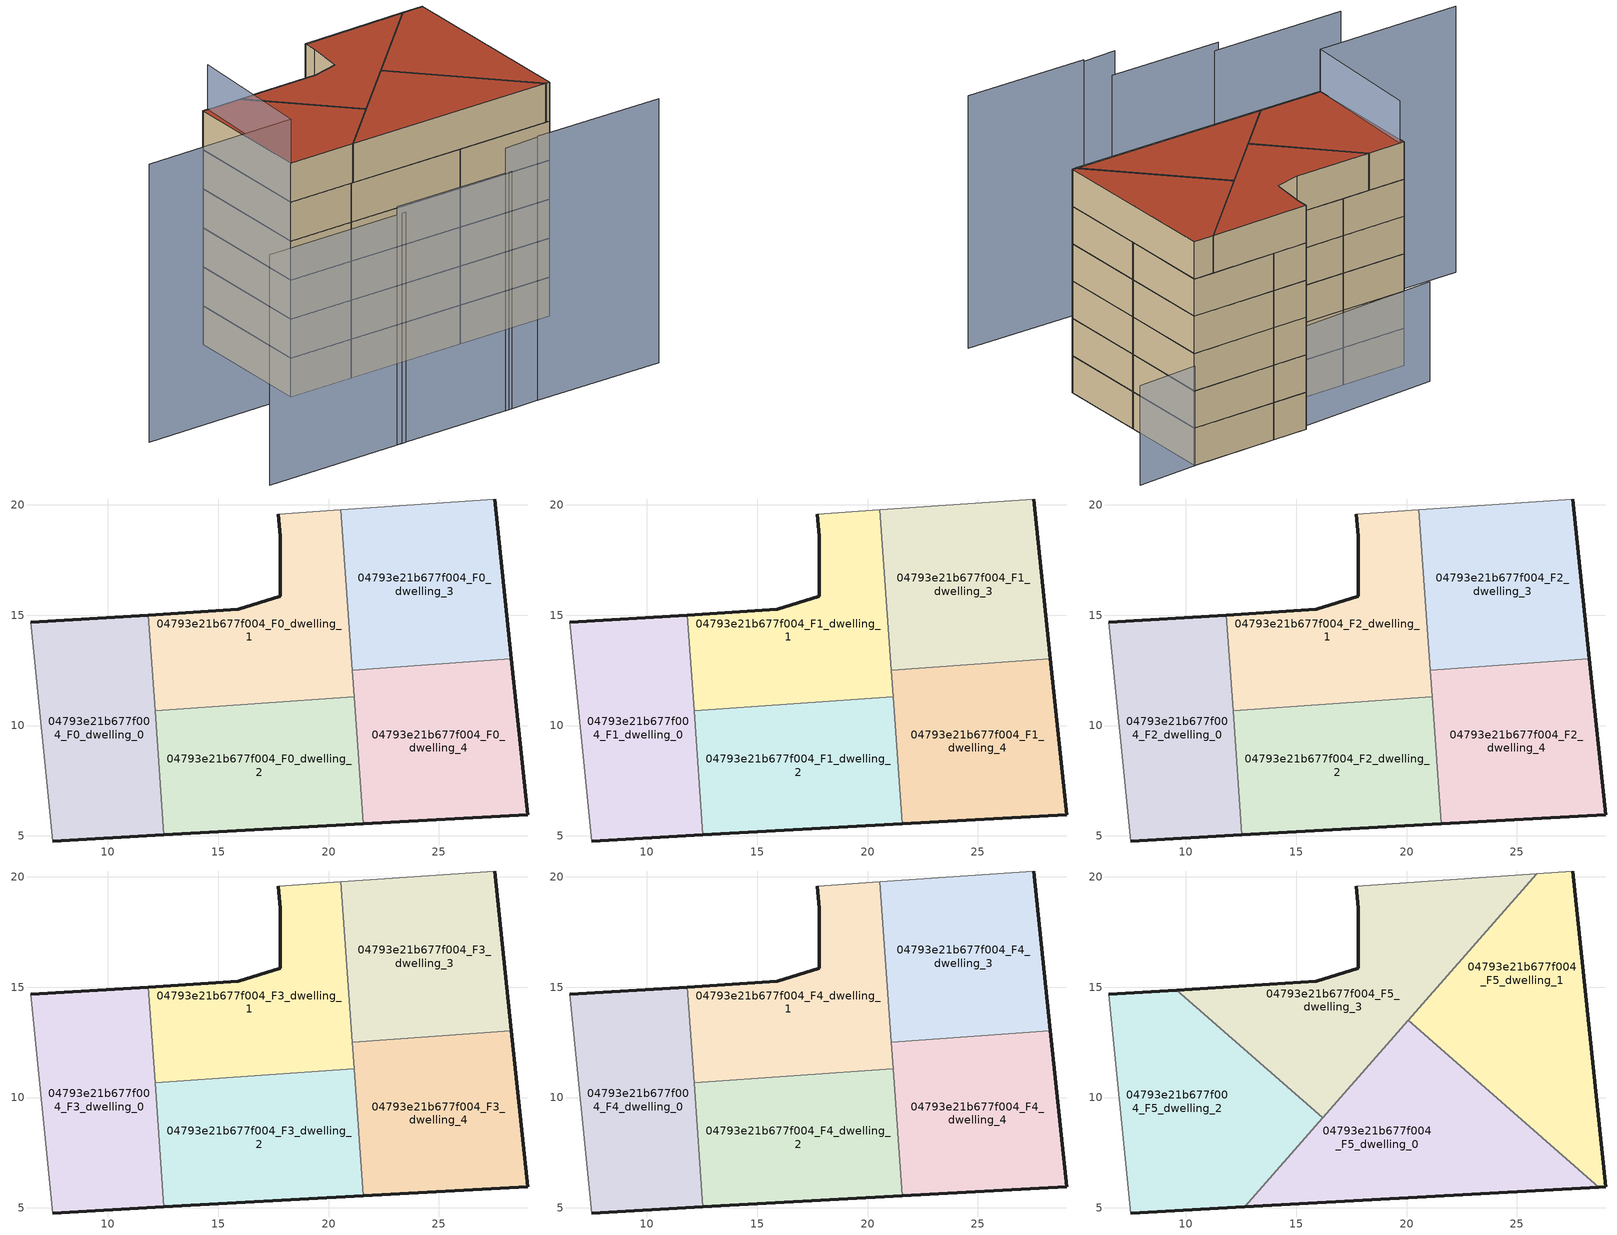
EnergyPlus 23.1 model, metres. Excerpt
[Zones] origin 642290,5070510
04793e21b677f004_F0_dwelling_0
 floor ground (EU_floor_Construction): 12.54,5.04 11.83,15.01 6.51,14.67 7.51,4.77 z0
 wall outside (EU_wall_Construction): 12.54,5.04 7.51,4.77 / 6.51,14.67 11.83,15.01 z0:3
 wall adiabatic (EU_wall_Construction): 7.51,4.77 6.51,14.67 z0:3
 wall to 04793e21b677f004_F0_dwelling_2 (EU_wall_Construction): 12.14,10.67 12.54,5.04 z0:3
 wall to 04793e21b677f004_F0_dwelling_1 (EU_wall_Construction): 11.83,15.01 12.14,10.67 z0:3
04793e21b677f004_F0_dwelling_1
 floor ground (EU_floor_Construction): 21.17,11.32 20.56,19.78 17.72,19.57 17.82,18.57 17.82,15.87 15.92,15.27 11.83,15.01 12.14,10.67 z0
 wall outside (EU_wall_Construction): 11.83,15.01 15.92,15.27 17.82,15.87 17.82,18.57 17.72,19.57 z0:3
 wall adiabatic (EU_wall_Construction): 17.72,19.57 20.56,19.78 z0:3
 wall to 04793e21b677f004_F0_dwelling_2 (EU_wall_Construction): 21.17,11.32 12.14,10.67 z0:3
 wall to 04793e21b677f004_F0_dwelling_3 (EU_wall_Construction): 20.56,19.78 21.08,12.51 z0:3
 wall to 04793e21b677f004_F0_dwelling_4 (EU_wall_Construction): 21.08,12.51 21.16,11.32 z0:3
04793e21b677f004_F0_dwelling_2
 floor ground (EU_floor_Construction): 21.58,5.55 21.17,11.32 12.14,10.67 12.54,5.04 z0
 wall outside (EU_wall_Construction): 21.58,5.55 12.54,5.04 z0:3
 wall to 04793e21b677f004_F0_dwelling_4 (EU_wall_Construction): 21.17,11.32 21.58,5.55 z0:3
04793e21b677f004_F0_dwelling_3
 floor ground (EU_floor_Construction): 28.28,13.03 27.53,20.27 20.56,19.78 21.08,12.51 z0
 wall outside (EU_wall_Construction): 27.53,20.27 28.28,13.03 z0:3
 wall to 04793e21b677f004_F0_dwelling_4 (EU_wall_Construction): 28.28,13.03 21.08,12.51 z0:3
 wall adiabatic (EU_wall_Construction): 20.56,19.78 27.53,20.27 z0:3
04793e21b677f004_F0_dwelling_4
 floor ground (EU_floor_Construction): 29.02,5.96 28.28,13.03 21.08,12.51 21.58,5.55 z0
 wall outside (EU_wall_Construction): 28.28,13.03 29.02,5.96 21.58,5.55 z0:3
04793e21b677f004_F1_dwelling_0
 floor to 04793e21b677f004_F0_dwelling_0 (EU_floor_Construction): 12.54,5.04 11.83,15.01 6.51,14.67 7.51,4.77 z3
 wall outside (EU_wall_Construction): 12.54,5.04 7.51,4.77 / 6.51,14.67 11.83,15.01 z3:6
 wall adiabatic (EU_wall_Construction): 7.51,4.77 6.51,14.67 z3:6
 wall to 04793e21b677f004_F1_dwelling_2 (EU_wall_Construction): 12.14,10.67 12.54,5.04 z3:6
 wall to 04793e21b677f004_F1_dwelling_1 (EU_wall_Construction): 11.83,15.01 12.14,10.67 z3:6
04793e21b677f004_F1_dwelling_1
 floor to 04793e21b677f004_F0_dwelling_1 (EU_floor_Construction): 21.17,11.32 20.56,19.78 17.72,19.57 17.82,18.57 17.82,15.87 15.92,15.27 11.83,15.01 12.14,10.67 z3
 wall outside (EU_wall_Construction): 11.83,15.01 15.92,15.27 17.82,15.87 17.82,18.57 17.72,19.57 z3:6
 wall adiabatic (EU_wall_Construction): 17.72,19.57 20.56,19.78 z3:6
 wall to 04793e21b677f004_F1_dwelling_2 (EU_wall_Construction): 21.17,11.32 12.14,10.67 z3:6
 wall to 04793e21b677f004_F1_dwelling_3 (EU_wall_Construction): 20.56,19.78 21.08,12.51 z3:6
 wall to 04793e21b677f004_F1_dwelling_4 (EU_wall_Construction): 21.08,12.51 21.16,11.32 z3:6
04793e21b677f004_F1_dwelling_2
 floor to 04793e21b677f004_F0_dwelling_2 (EU_floor_Construction): 21.58,5.55 21.17,11.32 12.14,10.67 12.54,5.04 z3
 wall outside (EU_wall_Construction): 21.58,5.55 12.54,5.04 z3:6
 wall to 04793e21b677f004_F1_dwelling_4 (EU_wall_Construction): 21.17,11.32 21.58,5.55 z3:6
04793e21b677f004_F1_dwelling_3
 floor to 04793e21b677f004_F0_dwelling_3 (EU_floor_Construction): 28.28,13.03 27.53,20.27 20.56,19.78 21.08,12.51 z3
 wall outside (EU_wall_Construction): 27.53,20.27 28.28,13.03 z3:6
 wall to 04793e21b677f004_F1_dwelling_4 (EU_wall_Construction): 28.28,13.03 21.08,12.51 z3:6
 wall adiabatic (EU_wall_Construction): 20.56,19.78 27.53,20.27 z3:6
04793e21b677f004_F1_dwelling_4
 floor to 04793e21b677f004_F0_dwelling_4 (EU_floor_Construction): 29.02,5.96 28.28,13.03 21.08,12.51 21.58,5.55 z3
 wall outside (EU_wall_Construction): 28.28,13.03 29.02,5.96 21.58,5.55 z3:6
04793e21b677f004_F2_dwelling_0
 floor to 04793e21b677f004_F1_dwelling_0 (EU_floor_Construction): 12.54,5.04 11.83,15.01 6.51,14.67 7.51,4.77 z6
 wall outside (EU_wall_Construction): 12.54,5.04 7.51,4.77 / 6.51,14.67 11.83,15.01 z6:9
 wall adiabatic (EU_wall_Construction): 7.51,4.77 6.51,14.67 z6:9
 wall to 04793e21b677f004_F2_dwelling_2 (EU_wall_Construction): 12.14,10.67 12.54,5.04 z6:9
 wall to 04793e21b677f004_F2_dwelling_1 (EU_wall_Construction): 11.83,15.01 12.14,10.67 z6:9
04793e21b677f004_F2_dwelling_1
 floor to 04793e21b677f004_F1_dwelling_1 (EU_floor_Construction): 21.17,11.32 20.56,19.78 17.72,19.57 17.82,18.57 17.82,15.87 15.92,15.27 11.83,15.01 12.14,10.67 z6
 wall outside (EU_wall_Construction): 11.83,15.01 15.92,15.27 17.82,15.87 17.82,18.57 17.72,19.57 z6:9
 wall adiabatic (EU_wall_Construction): 17.72,19.57 20.56,19.78 z6:9
 wall to 04793e21b677f004_F2_dwelling_2 (EU_wall_Construction): 21.17,11.32 12.14,10.67 z6:9
 wall to 04793e21b677f004_F2_dwelling_3 (EU_wall_Construction): 20.56,19.78 21.08,12.51 z6:9
 wall to 04793e21b677f004_F2_dwelling_4 (EU_wall_Construction): 21.08,12.51 21.16,11.32 z6:9
04793e21b677f004_F2_dwelling_2
 floor to 04793e21b677f004_F1_dwelling_2 (EU_floor_Construction): 21.58,5.55 21.17,11.32 12.14,10.67 12.54,5.04 z6
 wall outside (EU_wall_Construction): 21.58,5.55 12.54,5.04 z6:9
 wall to 04793e21b677f004_F2_dwelling_4 (EU_wall_Construction): 21.17,11.32 21.58,5.55 z6:9
04793e21b677f004_F2_dwelling_3
 floor to 04793e21b677f004_F1_dwelling_3 (EU_floor_Construction): 28.28,13.03 27.53,20.27 20.56,19.78 21.08,12.51 z6
 wall outside (EU_wall_Construction): 27.53,20.27 28.28,13.03 z6:9
 wall to 04793e21b677f004_F2_dwelling_4 (EU_wall_Construction): 28.28,13.03 21.08,12.51 z6:9
 wall adiabatic (EU_wall_Construction): 20.56,19.78 27.53,20.27 z6:9
04793e21b677f004_F2_dwelling_4
 floor to 04793e21b677f004_F1_dwelling_4 (EU_floor_Construction): 29.02,5.96 28.28,13.03 21.08,12.51 21.58,5.55 z6
 wall outside (EU_wall_Construction): 28.28,13.03 29.02,5.96 21.58,5.55 z6:9
04793e21b677f004_F3_dwelling_0
 floor to 04793e21b677f004_F2_dwelling_0 (EU_floor_Construction): 12.54,5.04 11.83,15.01 6.51,14.67 7.51,4.77 z9
 wall outside (EU_wall_Construction): 12.54,5.04 7.51,4.77 / 6.51,14.67 11.83,15.01 z9:12
 wall adiabatic (EU_wall_Construction): 7.51,4.77 6.51,14.67 z9:12
 wall to 04793e21b677f004_F3_dwelling_2 (EU_wall_Construction): 12.14,10.67 12.54,5.04 z9:12
 wall to 04793e21b677f004_F3_dwelling_1 (EU_wall_Construction): 11.83,15.01 12.14,10.67 z9:12
04793e21b677f004_F3_dwelling_1
 floor to 04793e21b677f004_F2_dwelling_1 (EU_floor_Construction): 21.17,11.32 20.56,19.78 17.72,19.57 17.82,18.57 17.82,15.87 15.92,15.27 11.83,15.01 12.14,10.67 z9
 wall outside (EU_wall_Construction): 11.83,15.01 15.92,15.27 17.82,15.87 17.82,18.57 17.72,19.57 z9:12
 wall adiabatic (EU_wall_Construction): 17.72,19.57 20.56,19.78 z9:12
 wall to 04793e21b677f004_F3_dwelling_2 (EU_wall_Construction): 21.17,11.32 12.14,10.67 z9:12
 wall to 04793e21b677f004_F3_dwelling_3 (EU_wall_Construction): 20.56,19.78 21.08,12.51 z9:12
 wall to 04793e21b677f004_F3_dwelling_4 (EU_wall_Construction): 21.08,12.51 21.16,11.32 z9:12
04793e21b677f004_F3_dwelling_2
 floor to 04793e21b677f004_F2_dwelling_2 (EU_floor_Construction): 21.58,5.55 21.17,11.32 12.14,10.67 12.54,5.04 z9
 wall outside (EU_wall_Construction): 21.58,5.55 12.54,5.04 z9:12
 wall to 04793e21b677f004_F3_dwelling_4 (EU_wall_Construction): 21.17,11.32 21.58,5.55 z9:12
04793e21b677f004_F3_dwelling_3
 floor to 04793e21b677f004_F2_dwelling_3 (EU_floor_Construction): 28.28,13.03 27.53,20.27 20.56,19.78 21.08,12.51 z9
 wall outside (EU_wall_Construction): 27.53,20.27 28.28,13.03 z9:12
 wall to 04793e21b677f004_F3_dwelling_4 (EU_wall_Construction): 28.28,13.03 21.08,12.51 z9:12
 wall adiabatic (EU_wall_Construction): 20.56,19.78 27.53,20.27 z9:12
04793e21b677f004_F3_dwelling_4
 floor to 04793e21b677f004_F2_dwelling_4 (EU_floor_Construction): 29.02,5.96 28.28,13.03 21.08,12.51 21.58,5.55 z9
 wall outside (EU_wall_Construction): 28.28,13.03 29.02,5.96 21.58,5.55 z9:12
04793e21b677f004_F4_dwelling_0
 floor to 04793e21b677f004_F3_dwelling_0 (EU_floor_Construction): 12.54,5.04 11.83,15.01 6.51,14.67 7.51,4.77 z12
 wall outside (EU_wall_Construction): 12.54,5.04 7.51,4.77 / 6.51,14.67 11.83,15.01 z12:15
 wall adiabatic (EU_wall_Construction): 7.51,4.77 6.51,14.67 z12:15
 wall to 04793e21b677f004_F4_dwelling_2 (EU_wall_Construction): 12.14,10.67 12.54,5.04 z12:15
 wall to 04793e21b677f004_F4_dwelling_1 (EU_wall_Construction): 11.83,15.01 12.14,10.67 z12:15
04793e21b677f004_F4_dwelling_1
 floor to 04793e21b677f004_F3_dwelling_1 (EU_floor_Construction): 21.17,11.32 20.56,19.78 17.72,19.57 17.82,18.57 17.82,15.87 15.92,15.27 11.83,15.01 12.14,10.67 z12
 wall outside (EU_wall_Construction): 11.83,15.01 15.92,15.27 17.82,15.87 17.82,18.57 17.72,19.57 z12:15
 wall adiabatic (EU_wall_Construction): 17.72,19.57 20.56,19.78 z12:15
 wall to 04793e21b677f004_F4_dwelling_2 (EU_wall_Construction): 21.17,11.32 12.14,10.67 z12:15
 wall to 04793e21b677f004_F4_dwelling_3 (EU_wall_Construction): 20.56,19.78 21.08,12.51 z12:15
 wall to 04793e21b677f004_F4_dwelling_4 (EU_wall_Construction): 21.08,12.51 21.16,11.32 z12:15
04793e21b677f004_F4_dwelling_2
 floor to 04793e21b677f004_F3_dwelling_2 (EU_floor_Construction): 21.58,5.55 21.17,11.32 12.14,10.67 12.54,5.04 z12
 wall outside (EU_wall_Construction): 21.58,5.55 12.54,5.04 z12:15
 wall to 04793e21b677f004_F4_dwelling_4 (EU_wall_Construction): 21.17,11.32 21.58,5.55 z12:15
04793e21b677f004_F4_dwelling_3
 floor to 04793e21b677f004_F3_dwelling_3 (EU_floor_Construction): 28.28,13.03 27.53,20.27 20.56,19.78 21.08,12.51 z12
 wall outside (EU_wall_Construction): 27.53,20.27 28.28,13.03 z12:15
 wall to 04793e21b677f004_F4_dwelling_4 (EU_wall_Construction): 28.28,13.03 21.08,12.51 z12:15
 wall adiabatic (EU_wall_Construction): 20.56,19.78 27.53,20.27 z12:15
04793e21b677f004_F4_dwelling_4
 floor to 04793e21b677f004_F3_dwelling_4 (EU_floor_Construction): 29.02,5.96 28.28,13.03 21.08,12.51 21.58,5.55 z12
 wall outside (EU_wall_Construction): 28.28,13.03 29.02,5.96 21.58,5.55 z12:15
04793e21b677f004_F5_dwelling_0
 floor to 04793e21b677f004_F4_dwelling_2 (EU_floor_Construction): 21.58,5.55 21.17,11.32 17.95,11.09 12.67,5.05 z15
 floor to 04793e21b677f004_F4_dwelling_1 (EU_floor_Construction): 21.17,11.32 21.07,12.65 20.08,13.51 17.95,11.09 z15
 floor to 04793e21b677f004_F4_dwelling_4 (EU_floor_Construction): 28.72,5.94 21.21,12.52 21.08,12.51 21.58,5.55 z15
 wall outside (EU_wall_Construction): 28.72,5.94 12.67,5.05 z15:18
 wall to 04793e21b677f004_F5_dwelling_1 (EU_wall_Construction): 20.08,13.51 28.72,5.94 z15:18
 wall to 04793e21b677f004_F5_dwelling_3 (EU_wall_Construction): 16.19,9.08 20.08,13.51 z15:18
 wall to 04793e21b677f004_F5_dwelling_2 (EU_wall_Construction): 12.67,5.05 16.19,9.08 z15:18
 roof outside (EU_roof_Construction): 28.72,5.94 12.67,5.05 20.08,13.51 z18
04793e21b677f004_F5_dwelling_1
 floor to 04793e21b677f004_F4_dwelling_3 (EU_floor_Construction): 28.28,13.03 27.53,20.27 25.9,20.16 20.94,14.49 21.07,12.65 21.21,12.52 z15
 floor to 04793e21b677f004_F4_dwelling_4 (EU_floor_Construction): 29.02,5.96 28.28,13.03 21.21,12.52 28.72,5.94 z15
 floor to 04793e21b677f004_F4_dwelling_1 (EU_floor_Construction): 21.07,12.65 20.94,14.49 20.08,13.51 z15
 wall outside (EU_wall_Construction): 27.53,20.27 29.02,5.96 28.72,5.94 z15:18
 wall adiabatic (EU_wall_Construction): 25.9,20.16 27.53,20.27 z15:18
 wall to 04793e21b677f004_F5_dwelling_3 (EU_wall_Construction): 20.08,13.51 25.9,20.16 z15:18
 roof outside (EU_roof_Construction): 27.53,20.27 29.02,5.96 28.72,5.94 20.08,13.51 25.9,20.16 z18
04793e21b677f004_F5_dwelling_2
 floor to 04793e21b677f004_F4_dwelling_0 (EU_floor_Construction): 12.54,5.05 11.99,12.76 9.59,14.87 6.51,14.67 7.51,4.77 z15
 floor to 04793e21b677f004_F4_dwelling_2 (EU_floor_Construction): 12.67,5.05 16.19,9.08 14.21,10.82 12.14,10.67 12.54,5.05 z15
 floor to 04793e21b677f004_F4_dwelling_1 (EU_floor_Construction): 14.21,10.82 11.99,12.76 12.14,10.67 z15
 wall outside (EU_wall_Construction): 6.51,14.67 9.59,14.87 / 12.67,5.05 7.51,4.77 z15:18
 wall to 04793e21b677f004_F5_dwelling_3 (EU_wall_Construction): 9.59,14.87 16.19,9.08 z15:18
 wall adiabatic (EU_wall_Construction): 7.51,4.77 6.51,14.67 z15:18
 roof outside (EU_roof_Construction): 16.19,9.08 12.67,5.05 7.51,4.77 6.51,14.67 9.59,14.87 z18
04793e21b677f004_F5_dwelling_3
 floor to 04793e21b677f004_F4_dwelling_1 (EU_floor_Construction): 17.95,11.09 20.94,14.49 20.56,19.78 17.72,19.57 17.82,18.57 17.82,15.87 15.92,15.27 11.83,15.01 11.99,12.76 14.21,10.82 z15
 floor to 04793e21b677f004_F4_dwelling_0 (EU_floor_Construction): 11.99,12.76 11.83,15.01 9.59,14.87 z15
 floor to 04793e21b677f004_F4_dwelling_3 (EU_floor_Construction): 20.94,14.49 25.9,20.16 20.56,19.78 z15
 floor to 04793e21b677f004_F4_dwelling_2 (EU_floor_Construction): 16.19,9.08 17.95,11.09 14.21,10.82 z15
 wall outside (EU_wall_Construction): 9.59,14.87 15.92,15.27 17.82,15.87 17.82,18.57 17.72,19.57 z15:18
 wall adiabatic (EU_wall_Construction): 17.72,19.57 25.9,20.16 z15:18
 roof outside (EU_roof_Construction): 25.9,20.16 16.19,9.08 9.59,14.87 15.92,15.27 17.82,15.87 17.82,18.57 17.72,19.57 z18
shading: -0.6,-5.74 10.7,-5.1 z0:17.7; 10.01,-5.14 19.5,-4.6 z0:18.3; 19.01,-4.64 21.71,-4.38 z0:20.2; 21.71,-4.44 31.74,-3.91 z0:20.3; 6.9,14.7 7.51,4.77 / 7.51,4.77 -4.29,4.05 z0:21.4; 32.41,20.86 6.24,17.73 z0:8
[Building]
EU S2 Campaign: North Axis=0; Terrain=City; Solar Distribution=FullExterior
[Site:Location]
Lyon-Bron: Latitude=45.75; Longitude=5; Time Zone=1; Elevation=198
[SizingPeriod:WeatherFileDays]
AnnualSizingPeriod: Begin Month=1; Begin Day of Month=1; End Month=12; End Day of Month=31; Day of Week for Start Day=Monday; Use Weather File Daylight Saving Period=No; Use Weather File Rain and Snow Indicators=No
[MATERIAL]
EU_InternalMass_Material: Roughness=MediumRough; Thickness=0.1; Conductivity=1; Density=1800; Specific Heat=900; Thermal Absorptance=0.9; Solar Absorptance=0.7; Visible Absorptance=0.7
[MATERIAL:NOMASS] Roughness=MediumRough; Thermal Absorptance=0.9; Solar Absorptance=0.7; Visible Absorptance=0.7
Name | Thermal Resistance
EU_wall_NoMass | 0.776494
EU_roof_NoMass | 0.486893
EU_floor_NoMass | 0.421597
[CONSTRUCTION]
EU_wall_Construction: EU_wall_NoMass
EU_roof_Construction: EU_roof_NoMass
EU_floor_Construction: EU_floor_NoMass
EU_InternalMass_Construction: EU_InternalMass_Material
[ZONE] Type=1; Multiplier=1; Ceiling Height=autocalculate; Floor Area=autocalculate; Part of Total Floor Area=Yes
Name | Volume
04793e21b677f004_F0_dwelling_0; 04793e21b677f004_F1_dwelling_0; 04793e21b677f004_F2_dwelling_0; 04793e21b677f004_F3_dwelling_0; 04793e21b677f004_F4_dwelling_0 | 155.098
04793e21b677f004_F5_dwelling_0 | 193.863
04793e21b677f004_F0_dwelling_1; 04793e21b677f004_F1_dwelling_1; 04793e21b677f004_F2_dwelling_1; 04793e21b677f004_F3_dwelling_1; 04793e21b677f004_F4_dwelling_1 | 155.106
04793e21b677f004_F5_dwelling_1 | 193.869
04793e21b677f004_F0_dwelling_2; 04793e21b677f004_F1_dwelling_2; 04793e21b677f004_F2_dwelling_2; 04793e21b677f004_F3_dwelling_2; 04793e21b677f004_F4_dwelling_2 | 155.08
04793e21b677f004_F5_dwelling_2 | 193.867
04793e21b677f004_F0_dwelling_3; 04793e21b677f004_F1_dwelling_3; 04793e21b677f004_F2_dwelling_3; 04793e21b677f004_F3_dwelling_3; 04793e21b677f004_F4_dwelling_3 | 155.084
04793e21b677f004_F5_dwelling_3 | 193.876
04793e21b677f004_F0_dwelling_4; 04793e21b677f004_F1_dwelling_4; 04793e21b677f004_F2_dwelling_4; 04793e21b677f004_F3_dwelling_4; 04793e21b677f004_F4_dwelling_4 | 155.067
[INTERNALMASS] Construction=EU_InternalMass_Construction
Name | Zone or ZoneList | Surface Area
04793e21b677f004_F0_dwelling_0_EU_InternalMass | 04793e21b677f004_F0_dwelling_0 | 51.6996
04793e21b677f004_F0_dwelling_1_EU_InternalMass | 04793e21b677f004_F0_dwelling_1 | 51.7021
04793e21b677f004_F0_dwelling_2_EU_InternalMass | 04793e21b677f004_F0_dwelling_2 | 51.692
04793e21b677f004_F0_dwelling_3_EU_InternalMass | 04793e21b677f004_F0_dwelling_3 | 51.6947
04793e21b677f004_F0_dwelling_4_EU_InternalMass | 04793e21b677f004_F0_dwelling_4 | 51.6899
04793e21b677f004_F1_dwelling_0_EU_InternalMass | 04793e21b677f004_F1_dwelling_0 | 51.6996
04793e21b677f004_F1_dwelling_1_EU_InternalMass | 04793e21b677f004_F1_dwelling_1 | 51.7021
04793e21b677f004_F1_dwelling_2_EU_InternalMass | 04793e21b677f004_F1_dwelling_2 | 51.692
04793e21b677f004_F1_dwelling_3_EU_InternalMass | 04793e21b677f004_F1_dwelling_3 | 51.6947
04793e21b677f004_F1_dwelling_4_EU_InternalMass | 04793e21b677f004_F1_dwelling_4 | 51.6899
04793e21b677f004_F2_dwelling_0_EU_InternalMass | 04793e21b677f004_F2_dwelling_0 | 51.6996
04793e21b677f004_F2_dwelling_1_EU_InternalMass | 04793e21b677f004_F2_dwelling_1 | 51.7021
04793e21b677f004_F2_dwelling_2_EU_InternalMass | 04793e21b677f004_F2_dwelling_2 | 51.692
04793e21b677f004_F2_dwelling_3_EU_InternalMass | 04793e21b677f004_F2_dwelling_3 | 51.6947
04793e21b677f004_F2_dwelling_4_EU_InternalMass | 04793e21b677f004_F2_dwelling_4 | 51.6899
04793e21b677f004_F3_dwelling_0_EU_InternalMass | 04793e21b677f004_F3_dwelling_0 | 51.6996
04793e21b677f004_F3_dwelling_1_EU_InternalMass | 04793e21b677f004_F3_dwelling_1 | 51.7021
04793e21b677f004_F3_dwelling_2_EU_InternalMass | 04793e21b677f004_F3_dwelling_2 | 51.692
04793e21b677f004_F3_dwelling_3_EU_InternalMass | 04793e21b677f004_F3_dwelling_3 | 51.6947
04793e21b677f004_F3_dwelling_4_EU_InternalMass | 04793e21b677f004_F3_dwelling_4 | 51.6899
04793e21b677f004_F4_dwelling_0_EU_InternalMass | 04793e21b677f004_F4_dwelling_0 | 51.6996
04793e21b677f004_F4_dwelling_1_EU_InternalMass | 04793e21b677f004_F4_dwelling_1 | 51.7021
04793e21b677f004_F4_dwelling_2_EU_InternalMass | 04793e21b677f004_F4_dwelling_2 | 51.692
04793e21b677f004_F4_dwelling_3_EU_InternalMass | 04793e21b677f004_F4_dwelling_3 | 51.6947
04793e21b677f004_F4_dwelling_4_EU_InternalMass | 04793e21b677f004_F4_dwelling_4 | 51.6899
04793e21b677f004_F5_dwelling_0_EU_InternalMass | 04793e21b677f004_F5_dwelling_0 | 64.6211
04793e21b677f004_F5_dwelling_1_EU_InternalMass | 04793e21b677f004_F5_dwelling_1 | 64.6233
04793e21b677f004_F5_dwelling_2_EU_InternalMass | 04793e21b677f004_F5_dwelling_2 | 64.6225
04793e21b677f004_F5_dwelling_3_EU_InternalMass | 04793e21b677f004_F5_dwelling_3 | 64.6256
[OTHEREQUIPMENT] Fuel Type=Electricity; Design Level Calculation Method=Watts/Area; Power per Zone Floor Area=1; Fraction Latent=0; Fraction Radiant=0; Fraction Lost=0; Carbon Dioxide Generation Rate=0; EndUse Subcategory=EU_Step8_InternalGains
Name | Zone or ZoneList or Space or SpaceList | Schedule
EU_Step8_InternalGain_04793e21b677f004_F0_dwelling_0_f000 | 04793e21b677f004_F0_dwelling_0 | EU_Step8_GainSchedule_04793e21b677f004_F0_dwelling_0_f000
EU_Step8_InternalGain_04793e21b677f004_F0_dwelling_1_f000 | 04793e21b677f004_F0_dwelling_1 | EU_Step8_GainSchedule_04793e21b677f004_F0_dwelling_1_f000
EU_Step8_InternalGain_04793e21b677f004_F0_dwelling_2_f000 | 04793e21b677f004_F0_dwelling_2 | EU_Step8_GainSchedule_04793e21b677f004_F0_dwelling_2_f000
EU_Step8_InternalGain_04793e21b677f004_F0_dwelling_3_f000 | 04793e21b677f004_F0_dwelling_3 | EU_Step8_GainSchedule_04793e21b677f004_F0_dwelling_3_f000
EU_Step8_InternalGain_04793e21b677f004_F0_dwelling_4_f000 | 04793e21b677f004_F0_dwelling_4 | EU_Step8_GainSchedule_04793e21b677f004_F0_dwelling_4_f000
EU_Step8_InternalGain_04793e21b677f004_F1_dwelling_0_f000 | 04793e21b677f004_F1_dwelling_0 | EU_Step8_GainSchedule_04793e21b677f004_F1_dwelling_0_f000
EU_Step8_InternalGain_04793e21b677f004_F1_dwelling_1_f000 | 04793e21b677f004_F1_dwelling_1 | EU_Step8_GainSchedule_04793e21b677f004_F1_dwelling_1_f000
EU_Step8_InternalGain_04793e21b677f004_F1_dwelling_2_f000 | 04793e21b677f004_F1_dwelling_2 | EU_Step8_GainSchedule_04793e21b677f004_F1_dwelling_2_f000
EU_Step8_InternalGain_04793e21b677f004_F1_dwelling_3_f000 | 04793e21b677f004_F1_dwelling_3 | EU_Step8_GainSchedule_04793e21b677f004_F1_dwelling_3_f000
EU_Step8_InternalGain_04793e21b677f004_F1_dwelling_4_f000 | 04793e21b677f004_F1_dwelling_4 | EU_Step8_GainSchedule_04793e21b677f004_F1_dwelling_4_f000
EU_Step8_InternalGain_04793e21b677f004_F2_dwelling_0_f000 | 04793e21b677f004_F2_dwelling_0 | EU_Step8_GainSchedule_04793e21b677f004_F2_dwelling_0_f000
EU_Step8_InternalGain_04793e21b677f004_F2_dwelling_1_f000 | 04793e21b677f004_F2_dwelling_1 | EU_Step8_GainSchedule_04793e21b677f004_F2_dwelling_1_f000
EU_Step8_InternalGain_04793e21b677f004_F2_dwelling_2_f000 | 04793e21b677f004_F2_dwelling_2 | EU_Step8_GainSchedule_04793e21b677f004_F2_dwelling_2_f000
EU_Step8_InternalGain_04793e21b677f004_F2_dwelling_3_f000 | 04793e21b677f004_F2_dwelling_3 | EU_Step8_GainSchedule_04793e21b677f004_F2_dwelling_3_f000
EU_Step8_InternalGain_04793e21b677f004_F2_dwelling_4_f000 | 04793e21b677f004_F2_dwelling_4 | EU_Step8_GainSchedule_04793e21b677f004_F2_dwelling_4_f000
EU_Step8_InternalGain_04793e21b677f004_F3_dwelling_0_f000 | 04793e21b677f004_F3_dwelling_0 | EU_Step8_GainSchedule_04793e21b677f004_F3_dwelling_0_f000
EU_Step8_InternalGain_04793e21b677f004_F3_dwelling_1_f000 | 04793e21b677f004_F3_dwelling_1 | EU_Step8_GainSchedule_04793e21b677f004_F3_dwelling_1_f000
EU_Step8_InternalGain_04793e21b677f004_F3_dwelling_2_f000 | 04793e21b677f004_F3_dwelling_2 | EU_Step8_GainSchedule_04793e21b677f004_F3_dwelling_2_f000
EU_Step8_InternalGain_04793e21b677f004_F3_dwelling_3_f000 | 04793e21b677f004_F3_dwelling_3 | EU_Step8_GainSchedule_04793e21b677f004_F3_dwelling_3_f000
EU_Step8_InternalGain_04793e21b677f004_F3_dwelling_4_f000 | 04793e21b677f004_F3_dwelling_4 | EU_Step8_GainSchedule_04793e21b677f004_F3_dwelling_4_f000
EU_Step8_InternalGain_04793e21b677f004_F4_dwelling_0_f000 | 04793e21b677f004_F4_dwelling_0 | EU_Step8_GainSchedule_04793e21b677f004_F4_dwelling_0_f000
EU_Step8_InternalGain_04793e21b677f004_F4_dwelling_1_f000 | 04793e21b677f004_F4_dwelling_1 | EU_Step8_GainSchedule_04793e21b677f004_F4_dwelling_1_f000
EU_Step8_InternalGain_04793e21b677f004_F4_dwelling_2_f000 | 04793e21b677f004_F4_dwelling_2 | EU_Step8_GainSchedule_04793e21b677f004_F4_dwelling_2_f000
EU_Step8_InternalGain_04793e21b677f004_F4_dwelling_3_f000 | 04793e21b677f004_F4_dwelling_3 | EU_Step8_GainSchedule_04793e21b677f004_F4_dwelling_3_f000
EU_Step8_InternalGain_04793e21b677f004_F4_dwelling_4_f000 | 04793e21b677f004_F4_dwelling_4 | EU_Step8_GainSchedule_04793e21b677f004_F4_dwelling_4_f000
EU_Step8_InternalGain_04793e21b677f004_F5_dwelling_0_f000 | 04793e21b677f004_F5_dwelling_0 | EU_Step8_GainSchedule_04793e21b677f004_F5_dwelling_0_f000
EU_Step8_InternalGain_04793e21b677f004_F5_dwelling_1_f000 | 04793e21b677f004_F5_dwelling_1 | EU_Step8_GainSchedule_04793e21b677f004_F5_dwelling_1_f000
EU_Step8_InternalGain_04793e21b677f004_F5_dwelling_2_f000 | 04793e21b677f004_F5_dwelling_2 | EU_Step8_GainSchedule_04793e21b677f004_F5_dwelling_2_f000
EU_Step8_InternalGain_04793e21b677f004_F5_dwelling_3_f000 | 04793e21b677f004_F5_dwelling_3 | EU_Step8_GainSchedule_04793e21b677f004_F5_dwelling_3_f000
[ZONEVENTILATION:DESIGNFLOWRATE] Schedule=EU_AlwaysOn; Design Flow Rate Calculation Method=AirChanges/Hour; Air Changes per Hour=0.693814; Ventilation Type=Natural; Fan Pressure Rise=0; Fan Total Efficiency=1; Constant Term Coefficient=1; Temperature Term Coefficient=0; Velocity Term Coefficient=0; Velocity Squared Term Coefficient=0; Minimum Indoor Temperature=-100; Maximum Indoor Temperature=100; Delta Temperature=-100; Minimum Outdoor Temperature=-100; Maximum Outdoor Temperature=100; Maximum Wind Speed=40
Name | Zone or ZoneList or Space or SpaceList
EU_ConstantAir_04793e21b677f004_F0_dwelling_0 | 04793e21b677f004_F0_dwelling_0
EU_ConstantAir_04793e21b677f004_F0_dwelling_1 | 04793e21b677f004_F0_dwelling_1
EU_ConstantAir_04793e21b677f004_F0_dwelling_2 | 04793e21b677f004_F0_dwelling_2
EU_ConstantAir_04793e21b677f004_F0_dwelling_3 | 04793e21b677f004_F0_dwelling_3
EU_ConstantAir_04793e21b677f004_F0_dwelling_4 | 04793e21b677f004_F0_dwelling_4
EU_ConstantAir_04793e21b677f004_F1_dwelling_0 | 04793e21b677f004_F1_dwelling_0
EU_ConstantAir_04793e21b677f004_F1_dwelling_1 | 04793e21b677f004_F1_dwelling_1
EU_ConstantAir_04793e21b677f004_F1_dwelling_2 | 04793e21b677f004_F1_dwelling_2
EU_ConstantAir_04793e21b677f004_F1_dwelling_3 | 04793e21b677f004_F1_dwelling_3
EU_ConstantAir_04793e21b677f004_F1_dwelling_4 | 04793e21b677f004_F1_dwelling_4
EU_ConstantAir_04793e21b677f004_F2_dwelling_0 | 04793e21b677f004_F2_dwelling_0
EU_ConstantAir_04793e21b677f004_F2_dwelling_1 | 04793e21b677f004_F2_dwelling_1
EU_ConstantAir_04793e21b677f004_F2_dwelling_2 | 04793e21b677f004_F2_dwelling_2
EU_ConstantAir_04793e21b677f004_F2_dwelling_3 | 04793e21b677f004_F2_dwelling_3
EU_ConstantAir_04793e21b677f004_F2_dwelling_4 | 04793e21b677f004_F2_dwelling_4
EU_ConstantAir_04793e21b677f004_F3_dwelling_0 | 04793e21b677f004_F3_dwelling_0
EU_ConstantAir_04793e21b677f004_F3_dwelling_1 | 04793e21b677f004_F3_dwelling_1
EU_ConstantAir_04793e21b677f004_F3_dwelling_2 | 04793e21b677f004_F3_dwelling_2
EU_ConstantAir_04793e21b677f004_F3_dwelling_3 | 04793e21b677f004_F3_dwelling_3
EU_ConstantAir_04793e21b677f004_F3_dwelling_4 | 04793e21b677f004_F3_dwelling_4
EU_ConstantAir_04793e21b677f004_F4_dwelling_0 | 04793e21b677f004_F4_dwelling_0
EU_ConstantAir_04793e21b677f004_F4_dwelling_1 | 04793e21b677f004_F4_dwelling_1
EU_ConstantAir_04793e21b677f004_F4_dwelling_2 | 04793e21b677f004_F4_dwelling_2
EU_ConstantAir_04793e21b677f004_F4_dwelling_3 | 04793e21b677f004_F4_dwelling_3
EU_ConstantAir_04793e21b677f004_F4_dwelling_4 | 04793e21b677f004_F4_dwelling_4
EU_ConstantAir_04793e21b677f004_F5_dwelling_0 | 04793e21b677f004_F5_dwelling_0
EU_ConstantAir_04793e21b677f004_F5_dwelling_1 | 04793e21b677f004_F5_dwelling_1
EU_ConstantAir_04793e21b677f004_F5_dwelling_2 | 04793e21b677f004_F5_dwelling_2
EU_ConstantAir_04793e21b677f004_F5_dwelling_3 | 04793e21b677f004_F5_dwelling_3
[HVACTEMPLATE:THERMOSTAT] Constant Heating Setpoint=20; Constant Cooling Setpoint=50
EU_HeatOnly_04793e21b677f004_F0_dwelling_0; EU_HeatOnly_04793e21b677f004_F0_dwelling_1; EU_HeatOnly_04793e21b677f004_F0_dwelling_2; EU_HeatOnly_04793e21b677f004_F0_dwelling_3; EU_HeatOnly_04793e21b677f004_F0_dwelling_4; EU_HeatOnly_04793e21b677f004_F1_dwelling_0; EU_HeatOnly_04793e21b677f004_F1_dwelling_1; EU_HeatOnly_04793e21b677f004_F1_dwelling_2; EU_HeatOnly_04793e21b677f004_F1_dwelling_3; EU_HeatOnly_04793e21b677f004_F1_dwelling_4; EU_HeatOnly_04793e21b677f004_F2_dwelling_0; EU_HeatOnly_04793e21b677f004_F2_dwelling_1; EU_HeatOnly_04793e21b677f004_F2_dwelling_2; EU_HeatOnly_04793e21b677f004_F2_dwelling_3; EU_HeatOnly_04793e21b677f004_F2_dwelling_4; EU_HeatOnly_04793e21b677f004_F3_dwelling_0; EU_HeatOnly_04793e21b677f004_F3_dwelling_1; EU_HeatOnly_04793e21b677f004_F3_dwelling_2; EU_HeatOnly_04793e21b677f004_F3_dwelling_3; EU_HeatOnly_04793e21b677f004_F3_dwelling_4; EU_HeatOnly_04793e21b677f004_F4_dwelling_0; EU_HeatOnly_04793e21b677f004_F4_dwelling_1; EU_HeatOnly_04793e21b677f004_F4_dwelling_2; EU_HeatOnly_04793e21b677f004_F4_dwelling_3; EU_HeatOnly_04793e21b677f004_F4_dwelling_4; EU_HeatOnly_04793e21b677f004_F5_dwelling_0; EU_HeatOnly_04793e21b677f004_F5_dwelling_1; EU_HeatOnly_04793e21b677f004_F5_dwelling_2; EU_HeatOnly_04793e21b677f004_F5_dwelling_3
[HVACTEMPLATE:ZONE:IDEALLOADSAIRSYSTEM] System Availability Schedule=EU_AlwaysOn; Maximum Heating Supply Air Temperature=50; Minimum Cooling Supply Air Temperature=13; Maximum Heating Supply Air Humidity Ratio=0.0156; Minimum Cooling Supply Air Humidity Ratio=0.0077; Heating Limit=NoLimit; Cooling Limit=NoLimit; Heating Availability Schedule=EU_AlwaysOn; Cooling Availability Schedule=EU_CoolingOff; Dehumidification Control Type=ConstantSensibleHeatRatio; Cooling Sensible Heat Ratio=0.7; Dehumidification Setpoint=60; Humidification Control Type=None; Humidification Setpoint=30; Outdoor Air Method=None; Outdoor Air Flow Rate per Person=0.00944; Outdoor Air Flow Rate per Zone Floor Area=0; Outdoor Air Flow Rate per Zone=0; Demand Controlled Ventilation Type=None; Outdoor Air Economizer Type=NoEconomizer; Heat Recovery Type=None; Sensible Heat Recovery Effectiveness=0.7; Latent Heat Recovery Effectiveness=0.65
Name | Template Thermostat
04793e21b677f004_F0_dwelling_0 | EU_HeatOnly_04793e21b677f004_F0_dwelling_0
04793e21b677f004_F0_dwelling_1 | EU_HeatOnly_04793e21b677f004_F0_dwelling_1
04793e21b677f004_F0_dwelling_2 | EU_HeatOnly_04793e21b677f004_F0_dwelling_2
04793e21b677f004_F0_dwelling_3 | EU_HeatOnly_04793e21b677f004_F0_dwelling_3
04793e21b677f004_F0_dwelling_4 | EU_HeatOnly_04793e21b677f004_F0_dwelling_4
04793e21b677f004_F1_dwelling_0 | EU_HeatOnly_04793e21b677f004_F1_dwelling_0
04793e21b677f004_F1_dwelling_1 | EU_HeatOnly_04793e21b677f004_F1_dwelling_1
04793e21b677f004_F1_dwelling_2 | EU_HeatOnly_04793e21b677f004_F1_dwelling_2
04793e21b677f004_F1_dwelling_3 | EU_HeatOnly_04793e21b677f004_F1_dwelling_3
04793e21b677f004_F1_dwelling_4 | EU_HeatOnly_04793e21b677f004_F1_dwelling_4
04793e21b677f004_F2_dwelling_0 | EU_HeatOnly_04793e21b677f004_F2_dwelling_0
04793e21b677f004_F2_dwelling_1 | EU_HeatOnly_04793e21b677f004_F2_dwelling_1
04793e21b677f004_F2_dwelling_2 | EU_HeatOnly_04793e21b677f004_F2_dwelling_2
04793e21b677f004_F2_dwelling_3 | EU_HeatOnly_04793e21b677f004_F2_dwelling_3
04793e21b677f004_F2_dwelling_4 | EU_HeatOnly_04793e21b677f004_F2_dwelling_4
04793e21b677f004_F3_dwelling_0 | EU_HeatOnly_04793e21b677f004_F3_dwelling_0
04793e21b677f004_F3_dwelling_1 | EU_HeatOnly_04793e21b677f004_F3_dwelling_1
04793e21b677f004_F3_dwelling_2 | EU_HeatOnly_04793e21b677f004_F3_dwelling_2
04793e21b677f004_F3_dwelling_3 | EU_HeatOnly_04793e21b677f004_F3_dwelling_3
04793e21b677f004_F3_dwelling_4 | EU_HeatOnly_04793e21b677f004_F3_dwelling_4
04793e21b677f004_F4_dwelling_0 | EU_HeatOnly_04793e21b677f004_F4_dwelling_0
04793e21b677f004_F4_dwelling_1 | EU_HeatOnly_04793e21b677f004_F4_dwelling_1
04793e21b677f004_F4_dwelling_2 | EU_HeatOnly_04793e21b677f004_F4_dwelling_2
04793e21b677f004_F4_dwelling_3 | EU_HeatOnly_04793e21b677f004_F4_dwelling_3
04793e21b677f004_F4_dwelling_4 | EU_HeatOnly_04793e21b677f004_F4_dwelling_4
04793e21b677f004_F5_dwelling_0 | EU_HeatOnly_04793e21b677f004_F5_dwelling_0
04793e21b677f004_F5_dwelling_1 | EU_HeatOnly_04793e21b677f004_F5_dwelling_1
04793e21b677f004_F5_dwelling_2 | EU_HeatOnly_04793e21b677f004_F5_dwelling_2
04793e21b677f004_F5_dwelling_3 | EU_HeatOnly_04793e21b677f004_F5_dwelling_3
[SIZING:ZONE] Zone Cooling Design Supply Air Temperature Input Method=SupplyAirTemperature; Zone Cooling Design Supply Air Temperature=13; Zone Heating Design Supply Air Temperature Input Method=SupplyAirTemperature; Zone Heating Design Supply Air Temperature=50; Zone Cooling Design Supply Air Humidity Ratio=0.008; Zone Heating Design Supply Air Humidity Ratio=0.008; Cooling Design Air Flow Method=DesignDay; Cooling Design Air Flow Rate=0; Cooling Minimum Air Flow per Zone Floor Area=0.000762; Cooling Minimum Air Flow=0; Cooling Minimum Air Flow Fraction=0.2; Heating Design Air Flow Method=DesignDay; Heating Design Air Flow Rate=0; Heating Maximum Air Flow per Zone Floor Area=0.002032; Heating Maximum Air Flow=0.141576; Heating Maximum Air Flow Fraction=0.3; Account for Dedicated Outdoor Air System=No; Dedicated Outdoor Air System Control Strategy=NeutralSupplyAir; Dedicated Outdoor Air Low Setpoint Temperature for Design=autosize; Dedicated Outdoor Air High Setpoint Temperature for Design=autosize; Zone Load Sizing Method=Sensible Load Only No Latent Load; Zone Latent Cooling Design Supply Air Humidity Ratio Input Method=HumidityRatioDifference; Zone Cooling Design Supply Air Humidity Ratio Difference=0.005; Zone Latent Heating Design Supply Air Humidity Ratio Input Method=HumidityRatioDifference; Zone Humidification Design Supply Air Humidity Ratio Difference=0.005
04793e21b677f004_F0_dwelling_0; 04793e21b677f004_F0_dwelling_1; 04793e21b677f004_F0_dwelling_2; 04793e21b677f004_F0_dwelling_3; 04793e21b677f004_F0_dwelling_4; 04793e21b677f004_F1_dwelling_0; 04793e21b677f004_F1_dwelling_1; 04793e21b677f004_F1_dwelling_2; 04793e21b677f004_F1_dwelling_3; 04793e21b677f004_F1_dwelling_4; 04793e21b677f004_F2_dwelling_0; 04793e21b677f004_F2_dwelling_1; 04793e21b677f004_F2_dwelling_2; 04793e21b677f004_F2_dwelling_3; 04793e21b677f004_F2_dwelling_4; 04793e21b677f004_F3_dwelling_0; 04793e21b677f004_F3_dwelling_1; 04793e21b677f004_F3_dwelling_2; 04793e21b677f004_F3_dwelling_3; 04793e21b677f004_F3_dwelling_4; 04793e21b677f004_F4_dwelling_0; 04793e21b677f004_F4_dwelling_1; 04793e21b677f004_F4_dwelling_2; 04793e21b677f004_F4_dwelling_3; 04793e21b677f004_F4_dwelling_4; 04793e21b677f004_F5_dwelling_0; 04793e21b677f004_F5_dwelling_1; 04793e21b677f004_F5_dwelling_2; 04793e21b677f004_F5_dwelling_3
[SCHEDULE:CONSTANT]
Name | Hourly Value
EU_AlwaysOn | 1
EU_CoolingOff | 0
[SCHEDULE:FILE] Column Number=1; Rows to Skip at Top=0; Number of Hours of Data=8760; Column Separator=Comma; Interpolate to Timestep=No; Minutes per Item=60; Adjust Schedule for Daylight Savings=Yes
Name | File
EU_Step8_GainSchedule_04793e21b677f004_F0_dwelling_0_f000 | ../../schedules/04793e21b677f004/04793e21b677f004_F0_dwelling_0_f000_gain.csv
EU_Step8_GainSchedule_04793e21b677f004_F0_dwelling_1_f000 | ../../schedules/04793e21b677f004/04793e21b677f004_F0_dwelling_1_f000_gain.csv
EU_Step8_GainSchedule_04793e21b677f004_F0_dwelling_2_f000 | ../../schedules/04793e21b677f004/04793e21b677f004_F0_dwelling_2_f000_gain.csv
EU_Step8_GainSchedule_04793e21b677f004_F0_dwelling_3_f000 | ../../schedules/04793e21b677f004/04793e21b677f004_F0_dwelling_3_f000_gain.csv
EU_Step8_GainSchedule_04793e21b677f004_F0_dwelling_4_f000 | ../../schedules/04793e21b677f004/04793e21b677f004_F0_dwelling_4_f000_gain.csv
EU_Step8_GainSchedule_04793e21b677f004_F1_dwelling_0_f000 | ../../schedules/04793e21b677f004/04793e21b677f004_F1_dwelling_0_f000_gain.csv
EU_Step8_GainSchedule_04793e21b677f004_F1_dwelling_1_f000 | ../../schedules/04793e21b677f004/04793e21b677f004_F1_dwelling_1_f000_gain.csv
EU_Step8_GainSchedule_04793e21b677f004_F1_dwelling_2_f000 | ../../schedules/04793e21b677f004/04793e21b677f004_F1_dwelling_2_f000_gain.csv
EU_Step8_GainSchedule_04793e21b677f004_F1_dwelling_3_f000 | ../../schedules/04793e21b677f004/04793e21b677f004_F1_dwelling_3_f000_gain.csv
EU_Step8_GainSchedule_04793e21b677f004_F1_dwelling_4_f000 | ../../schedules/04793e21b677f004/04793e21b677f004_F1_dwelling_4_f000_gain.csv
EU_Step8_GainSchedule_04793e21b677f004_F2_dwelling_0_f000 | ../../schedules/04793e21b677f004/04793e21b677f004_F2_dwelling_0_f000_gain.csv
EU_Step8_GainSchedule_04793e21b677f004_F2_dwelling_1_f000 | ../../schedules/04793e21b677f004/04793e21b677f004_F2_dwelling_1_f000_gain.csv
EU_Step8_GainSchedule_04793e21b677f004_F2_dwelling_2_f000 | ../../schedules/04793e21b677f004/04793e21b677f004_F2_dwelling_2_f000_gain.csv
EU_Step8_GainSchedule_04793e21b677f004_F2_dwelling_3_f000 | ../../schedules/04793e21b677f004/04793e21b677f004_F2_dwelling_3_f000_gain.csv
EU_Step8_GainSchedule_04793e21b677f004_F2_dwelling_4_f000 | ../../schedules/04793e21b677f004/04793e21b677f004_F2_dwelling_4_f000_gain.csv
EU_Step8_GainSchedule_04793e21b677f004_F3_dwelling_0_f000 | ../../schedules/04793e21b677f004/04793e21b677f004_F3_dwelling_0_f000_gain.csv
EU_Step8_GainSchedule_04793e21b677f004_F3_dwelling_1_f000 | ../../schedules/04793e21b677f004/04793e21b677f004_F3_dwelling_1_f000_gain.csv
EU_Step8_GainSchedule_04793e21b677f004_F3_dwelling_2_f000 | ../../schedules/04793e21b677f004/04793e21b677f004_F3_dwelling_2_f000_gain.csv
EU_Step8_GainSchedule_04793e21b677f004_F3_dwelling_3_f000 | ../../schedules/04793e21b677f004/04793e21b677f004_F3_dwelling_3_f000_gain.csv
EU_Step8_GainSchedule_04793e21b677f004_F3_dwelling_4_f000 | ../../schedules/04793e21b677f004/04793e21b677f004_F3_dwelling_4_f000_gain.csv
EU_Step8_GainSchedule_04793e21b677f004_F4_dwelling_0_f000 | ../../schedules/04793e21b677f004/04793e21b677f004_F4_dwelling_0_f000_gain.csv
EU_Step8_GainSchedule_04793e21b677f004_F4_dwelling_1_f000 | ../../schedules/04793e21b677f004/04793e21b677f004_F4_dwelling_1_f000_gain.csv
EU_Step8_GainSchedule_04793e21b677f004_F4_dwelling_2_f000 | ../../schedules/04793e21b677f004/04793e21b677f004_F4_dwelling_2_f000_gain.csv
EU_Step8_GainSchedule_04793e21b677f004_F4_dwelling_3_f000 | ../../schedules/04793e21b677f004/04793e21b677f004_F4_dwelling_3_f000_gain.csv
EU_Step8_GainSchedule_04793e21b677f004_F4_dwelling_4_f000 | ../../schedules/04793e21b677f004/04793e21b677f004_F4_dwelling_4_f000_gain.csv
EU_Step8_GainSchedule_04793e21b677f004_F5_dwelling_0_f000 | ../../schedules/04793e21b677f004/04793e21b677f004_F5_dwelling_0_f000_gain.csv
EU_Step8_GainSchedule_04793e21b677f004_F5_dwelling_1_f000 | ../../schedules/04793e21b677f004/04793e21b677f004_F5_dwelling_1_f000_gain.csv
EU_Step8_GainSchedule_04793e21b677f004_F5_dwelling_2_f000 | ../../schedules/04793e21b677f004/04793e21b677f004_F5_dwelling_2_f000_gain.csv
EU_Step8_GainSchedule_04793e21b677f004_F5_dwelling_3_f000 | ../../schedules/04793e21b677f004/04793e21b677f004_F5_dwelling_3_f000_gain.csv
